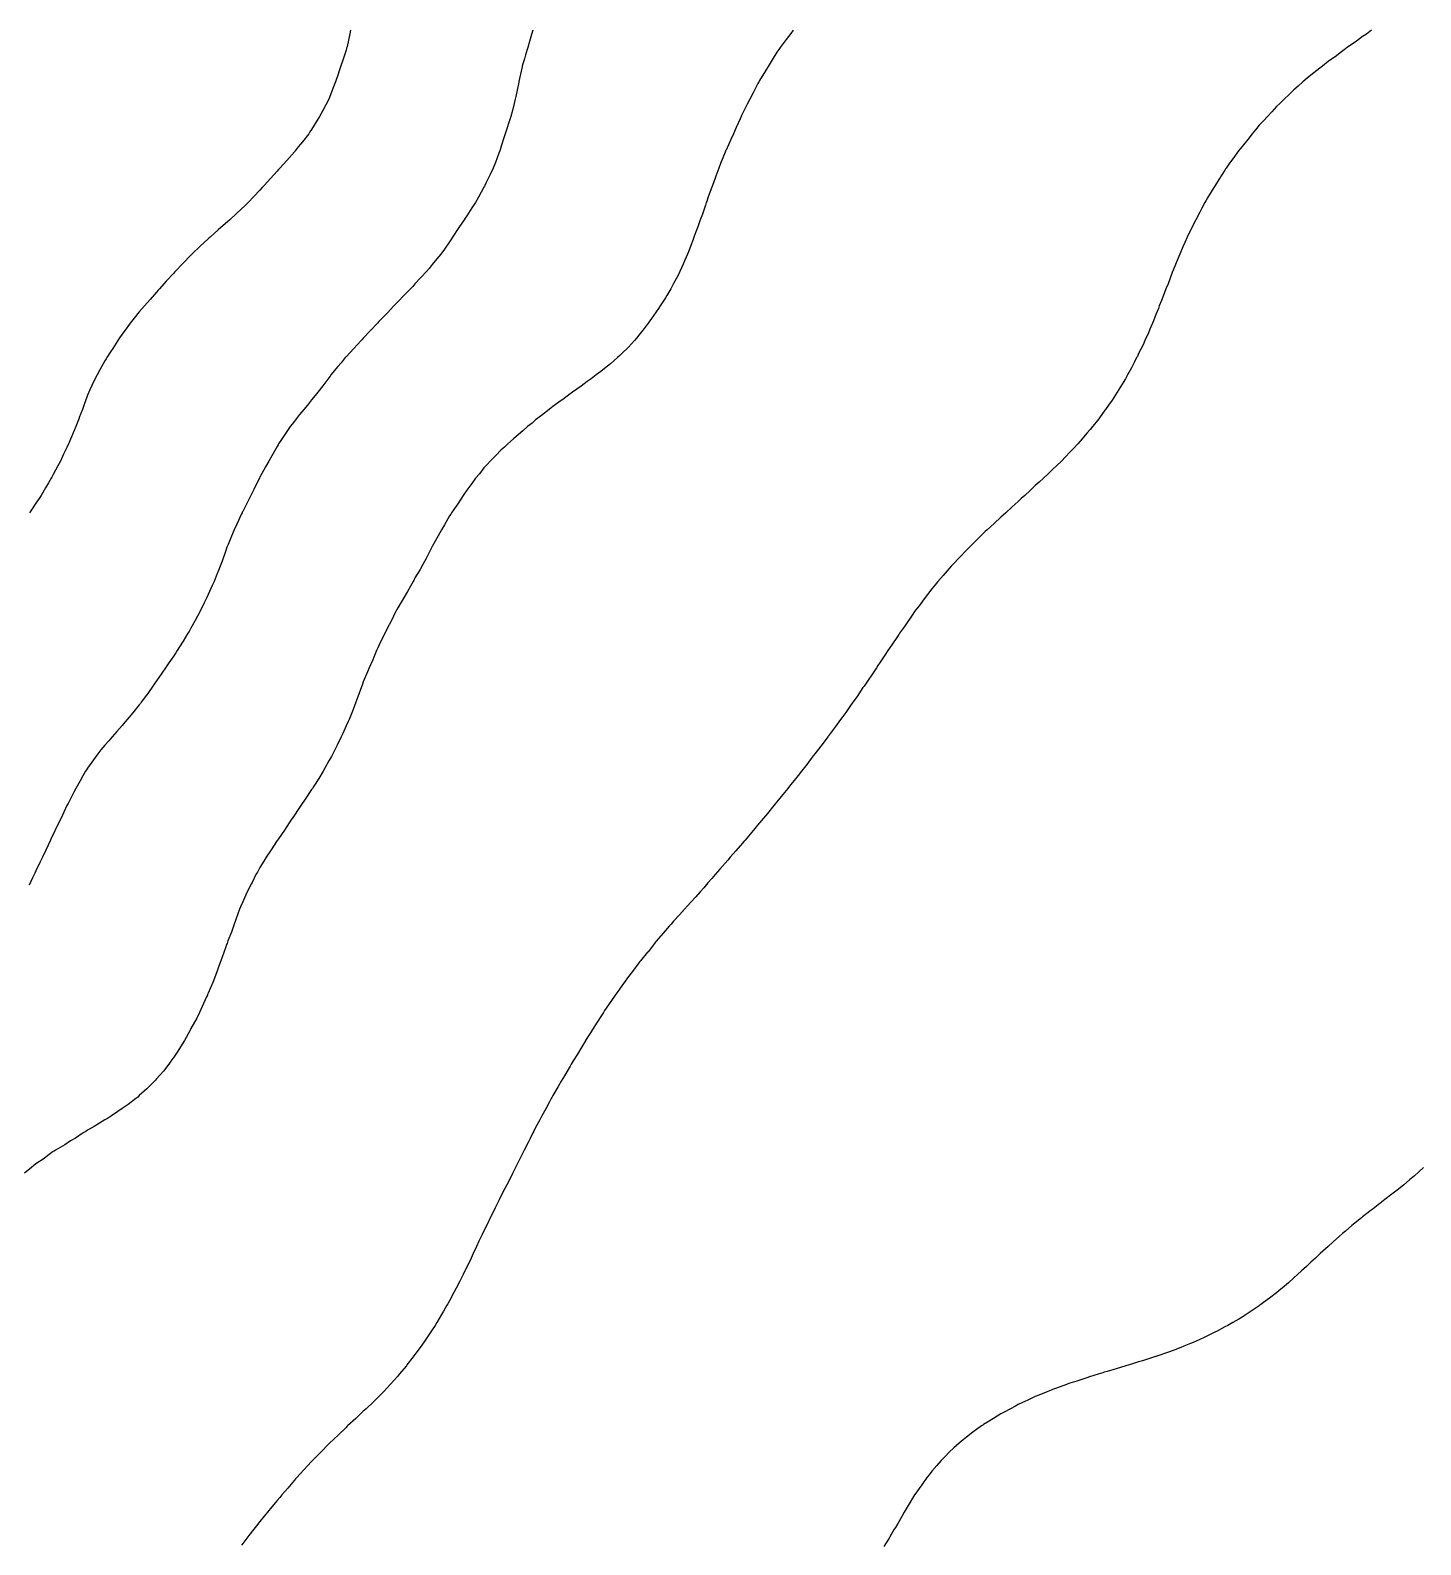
# Model space of a CAD drawing. Extents: x -717078 to -715000, y -984629 to -984000.
# Drawn here: x -715870.8 to -715790.1, y -984088.4 to -984000.5 of the extents above; entities that cross this region are included whole.
import ezdxf

# ---------------------------------------------------------------- set-up
doc = ezdxf.new("R2010")
doc.units = 0
doc.layers.add('buffer_B2_0_1_clip', color=7, linetype='Continuous')

msp = doc.modelspace()

# ---------------------------------------------------------------- linework, layer by layer
at = {"layer": 'buffer_B2_0_1_clip'}
for points in [[(-715826.543, -984000.5), (-715826.678, -984000.678), (-715826.956, -984001.044), (-715827.308, -984001.5), (-715827.386, -984001.614), (-715827.5, -984001.774), (-715827.776, -984002.224), (-715827.952, -984002.5), (-715828.153, -984002.847), (-715828.5, -984003.415), (-715828.529, -984003.471), (-715828.546, -984003.5), (-715828.595, -984003.595), (-715828.87, -984004.13), (-715829.068, -984004.5), (-715829.212, -984004.788), (-715829.5, -984005.339), (-715829.551, -984005.449), (-715829.575, -984005.5), (-715829.635, -984005.635), (-715829.857, -984006.143), (-715830.021, -984006.5), (-715830.167, -984006.833), (-715830.448, -984007.448), (-715830.472, -984007.5), (-715830.48, -984007.52), (-715830.5, -984007.566), (-715830.759, -984008.241), (-715830.864, -984008.5), (-715831.036, -984008.964), (-715831.083, -984009.083), (-715831.242, -984009.5), (-715831.306, -984009.694), (-715831.5, -984010.223), (-715831.569, -984010.431), (-715831.594, -984010.5), (-715831.645, -984010.645), (-715831.821, -984011.179), (-715831.939, -984011.5), (-715832.086, -984011.914), (-715832.196, -984012.196), (-715832.31, -984012.5), (-715832.358, -984012.642), (-715832.5, -984013), (-715832.634, -984013.366), (-715832.691, -984013.5), (-715832.833, -984013.833), (-715832.929, -984014.071), (-715833.128, -984014.5), (-715833.251, -984014.749), (-715833.5, -984015.202), (-715833.601, -984015.399), (-715833.659, -984015.5), (-715833.889, -984015.889), (-715833.97, -984016.03), (-715834.27, -984016.5), (-715834.362, -984016.638), (-715834.5, -984016.835), (-715834.768, -984017.232), (-715834.966, -984017.5), (-715835.192, -984017.808), (-715835.5, -984018.189), (-715835.637, -984018.363), (-715835.761, -984018.5), (-715836.111, -984018.889), (-715836.5, -984019.263), (-715836.618, -984019.382), (-715836.75, -984019.5), (-715837.151, -984019.849), (-715837.5, -984020.12), (-715837.706, -984020.294), (-715837.978, -984020.5), (-715838.274, -984020.726), (-715838.5, -984020.886), (-715838.848, -984021.152), (-715839.35, -984021.5), (-715839.437, -984021.563), (-715839.5, -984021.604), (-715839.926, -984021.926), (-715840.01, -984021.99), (-715840.5, -984022.336), (-715840.591, -984022.409), (-715840.712, -984022.5), (-715841.149, -984022.851), (-715841.5, -984023.118), (-715841.706, -984023.294), (-715841.963, -984023.5), (-715842.248, -984023.752), (-715842.5, -984023.957), (-715842.781, -984024.219), (-715843.109, -984024.5), (-715843.31, -984024.69), (-715843.5, -984024.852), (-715843.816, -984025.184), (-715844.136, -984025.5), (-715844.307, -984025.693), (-715844.5, -984025.902), (-715844.763, -984026.237), (-715844.983, -984026.5), (-715845.194, -984026.806), (-715845.5, -984027.196), (-715845.621, -984027.379), (-715845.709, -984027.5), (-715846.02, -984027.98), (-715846.112, -984028.112), (-715846.379, -984028.5), (-715846.425, -984028.575), (-715846.5, -984028.688), (-715846.792, -984029.208), (-715846.966, -984029.5), (-715847.15, -984029.85), (-715847.5, -984030.459), (-715847.514, -984030.486), (-715847.522, -984030.5), (-715847.545, -984030.545), (-715847.85, -984031.15), (-715848.044, -984031.5), (-715848.204, -984031.796), (-715848.5, -984032.287), (-715848.573, -984032.427), (-715848.614, -984032.5), (-715848.766, -984032.766), (-715848.935, -984033.065), (-715849.19, -984033.5), (-715849.303, -984033.697), (-715849.5, -984034.029), (-715849.661, -984034.339), (-715849.747, -984034.5), (-715849.984, -984034.984), (-715849.994, -984035.006), (-715850.248, -984035.5), (-715850.33, -984035.67), (-715850.5, -984036.002), (-715850.654, -984036.346), (-715850.726, -984036.5), (-715850.891, -984036.891), (-715850.955, -984037.045), (-715851.155, -984037.5), (-715851.256, -984037.744), (-715851.5, -984038.314), (-715851.552, -984038.448), (-715851.573, -984038.5), (-715851.613, -984038.613), (-715851.807, -984039.193), (-715851.925, -984039.5), (-715852.083, -984039.917), (-715852.208, -984040.208), (-715852.327, -984040.5), (-715852.38, -984040.62), (-715852.5, -984040.874), (-715852.689, -984041.311), (-715852.778, -984041.5), (-715853.011, -984041.989), (-715853.037, -984042.037), (-715853.275, -984042.5), (-715853.353, -984042.647), (-715853.5, -984042.9), (-715853.709, -984043.291), (-715853.833, -984043.5), (-715854.079, -984043.921), (-715854.377, -984044.377), (-715854.456, -984044.5), (-715854.473, -984044.527), (-715854.5, -984044.563), (-715854.869, -984045.131), (-715855.124, -984045.5), (-715855.274, -984045.726), (-715855.5, -984046.046), (-715855.678, -984046.322), (-715855.801, -984046.5), (-715856.074, -984046.926), (-715856.427, -984047.427), (-715856.478, -984047.5), (-715856.487, -984047.513), (-715856.5, -984047.532), (-715856.878, -984048.122), (-715857.13, -984048.5), (-715857.27, -984048.73), (-715857.5, -984049.097), (-715857.645, -984049.355), (-715857.73, -984049.5), (-715857.953, -984049.953), (-715857.984, -984050.016), (-715858.232, -984050.5), (-715858.314, -984050.686), (-715858.5, -984051.087), (-715858.622, -984051.378), (-715858.676, -984051.5), (-715858.775, -984051.775), (-715858.889, -984052.111), (-715859.037, -984052.5), (-715859.156, -984052.844), (-715859.353, -984053.353), (-715859.407, -984053.5), (-715859.432, -984053.568), (-715859.5, -984053.745), (-715859.697, -984054.303), (-715859.773, -984054.5), (-715859.921, -984054.921), (-715859.96, -984055.04), (-715860.234, -984055.766), (-715860.5, -984056.382), (-715860.534, -984056.466), (-715860.549, -984056.5), (-715860.59, -984056.59), (-715860.842, -984057.158), (-715861.009, -984057.5), (-715861.169, -984057.831), (-715861.5, -984058.441), (-715861.52, -984058.48), (-715861.531, -984058.5), (-715861.573, -984058.573), (-715861.878, -984059.122), (-715862.111, -984059.5), (-715862.258, -984059.742), (-715862.5, -984060.091), (-715862.663, -984060.337), (-715862.786, -984060.5), (-715863.097, -984060.903), (-715863.5, -984061.362), (-715863.563, -984061.437), (-715863.624, -984061.5), (-715864.058, -984061.942), (-715864.5, -984062.332), (-715864.587, -984062.413), (-715864.697, -984062.5), (-715865.15, -984062.85), (-715865.5, -984063.077), (-715865.743, -984063.257), (-715866.121, -984063.5), (-715866.351, -984063.649), (-715866.5, -984063.732), (-715866.966, -984064.034), (-715867.117, -984064.117), (-715867.5, -984064.338), (-715867.595, -984064.405), (-715867.75, -984064.5), (-715868.207, -984064.793), (-715868.5, -984064.959), (-715868.822, -984065.178), (-715869.363, -984065.5), (-715869.447, -984065.553), (-715869.5, -984065.582), (-715869.81, -984065.81), (-715870.028, -984065.972), (-715870.5, -984066.294), (-715870.613, -984066.387), (-715870.762, -984066.5), (-715871.162, -984066.838)], [(-715841.669, -984000.5), (-715841.738, -984000.738), (-715841.854, -984001.146), (-715841.958, -984001.5), (-715842.083, -984001.917), (-715842.151, -984002.151), (-715842.254, -984002.5), (-715842.297, -984002.703), (-715842.473, -984003.473), (-715842.479, -984003.5), (-715842.482, -984003.518), (-715842.5, -984003.599), (-715842.649, -984004.351), (-715842.683, -984004.5), (-715842.748, -984004.748), (-715842.849, -984005.151), (-715842.944, -984005.5), (-715843.081, -984005.919), (-715843.158, -984006.158), (-715843.269, -984006.5), (-715843.321, -984006.679), (-715843.5, -984007.232), (-715843.563, -984007.437), (-715843.584, -984007.5), (-715843.635, -984007.635), (-715843.827, -984008.173), (-715843.956, -984008.5), (-715844.13, -984008.87), (-715844.382, -984009.382), (-715844.439, -984009.5), (-715844.46, -984009.54), (-715844.5, -984009.612), (-715844.809, -984010.191), (-715844.989, -984010.5), (-715845.191, -984010.809), (-715845.5, -984011.265), (-715845.591, -984011.409), (-715845.65, -984011.5), (-715845.948, -984011.948), (-715845.989, -984012.011), (-715846.319, -984012.5), (-715846.389, -984012.611), (-715846.5, -984012.773), (-715846.793, -984013.207), (-715847.008, -984013.5), (-715847.226, -984013.774), (-715847.5, -984014.102), (-715847.679, -984014.321), (-715847.834, -984014.5), (-715848.152, -984014.848), (-715848.5, -984015.22), (-715848.634, -984015.366), (-715848.761, -984015.5), (-715849.123, -984015.877), (-715849.5, -984016.264), (-715849.615, -984016.385), (-715849.728, -984016.5), (-715850.102, -984016.898), (-715850.5, -984017.313), (-715850.592, -984017.408), (-715850.682, -984017.5), (-715851.073, -984017.927), (-715851.5, -984018.371), (-715851.563, -984018.437), (-715851.624, -984018.5), (-715852.041, -984018.959), (-715852.5, -984019.444), (-715852.527, -984019.473), (-715852.55, -984019.5), (-715852.791, -984019.791), (-715852.98, -984020.02), (-715853.378, -984020.5), (-715853.428, -984020.572), (-715853.5, -984020.667), (-715853.856, -984021.144), (-715854.139, -984021.5), (-715854.299, -984021.701), (-715854.5, -984021.945), (-715854.746, -984022.254), (-715854.948, -984022.5), (-715855.194, -984022.806), (-715855.5, -984023.187), (-715855.635, -984023.365), (-715855.737, -984023.5), (-715856.047, -984023.953), (-715856.242, -984024.242), (-715856.416, -984024.5), (-715856.446, -984024.554), (-715856.5, -984024.647), (-715856.808, -984025.192), (-715856.986, -984025.5), (-715857.167, -984025.833), (-715857.5, -984026.443), (-715857.52, -984026.48), (-715857.531, -984026.5), (-715857.562, -984026.562), (-715857.852, -984027.148), (-715858.034, -984027.5), (-715858.19, -984027.81), (-715858.5, -984028.43), (-715858.523, -984028.477), (-715858.535, -984028.5), (-715858.563, -984028.563), (-715858.834, -984029.166), (-715858.987, -984029.5), (-715859.142, -984029.858), (-715859.349, -984030.349), (-715859.413, -984030.5), (-715859.435, -984030.565), (-715859.5, -984030.751), (-715859.697, -984031.303), (-715859.772, -984031.5), (-715859.942, -984031.942), (-715859.973, -984032.027), (-715860.162, -984032.5), (-715860.268, -984032.732), (-715860.5, -984033.245), (-715860.58, -984033.42), (-715860.619, -984033.5), (-715860.735, -984033.735), (-715860.909, -984034.091), (-715861.117, -984034.5), (-715861.253, -984034.747), (-715861.5, -984035.191), (-715861.612, -984035.388), (-715861.677, -984035.5), (-715861.948, -984035.948), (-715861.987, -984036.013), (-715862.293, -984036.5), (-715862.377, -984036.623), (-715862.5, -984036.799), (-715862.786, -984037.214), (-715862.983, -984037.5), (-715863.195, -984037.805), (-715863.5, -984038.251), (-715863.602, -984038.398), (-715863.676, -984038.5), (-715864.013, -984038.987), (-715864.086, -984039.086), (-715864.388, -984039.5), (-715864.436, -984039.564), (-715864.5, -984039.645), (-715864.88, -984040.12), (-715865.199, -984040.5), (-715865.337, -984040.663), (-715865.5, -984040.846), (-715865.802, -984041.198), (-715866.07, -984041.5), (-715866.27, -984041.73), (-715866.5, -984041.988), (-715866.729, -984042.271), (-715866.91, -984042.5), (-715867.159, -984042.841), (-715867.5, -984043.321), (-715867.571, -984043.429), (-715867.618, -984043.5), (-715867.767, -984043.767), (-715867.934, -984044.066), (-715868.179, -984044.5), (-715868.29, -984044.71), (-715868.5, -984045.107), (-715868.631, -984045.369), (-715868.697, -984045.5), (-715868.873, -984045.873), (-715868.954, -984046.046), (-715869.172, -984046.5), (-715869.281, -984046.719), (-715869.5, -984047.167), (-715869.606, -984047.394), (-715869.656, -984047.5), (-715869.79, -984047.79), (-715869.922, -984048.078), (-715870.12, -984048.5), (-715870.245, -984048.755), (-715870.5, -984049.276), (-715870.571, -984049.429), (-715870.603, -984049.5), (-715870.69, -984049.69), (-715870.883, -984050.117)], [(-715852.236, -984000.5), (-715852.285, -984000.715), (-715852.441, -984001.441), (-715852.454, -984001.5), (-715852.466, -984001.534), (-715852.5, -984001.65), (-715852.71, -984002.29), (-715852.774, -984002.5), (-715852.912, -984002.912), (-715852.956, -984003.044), (-715853.107, -984003.5), (-715853.219, -984003.781), (-715853.5, -984004.495), (-715853.502, -984004.498), (-715853.502, -984004.5), (-715853.505, -984004.505), (-715853.849, -984005.151), (-715854.033, -984005.5), (-715854.5, -984006.256), (-715854.598, -984006.402), (-715854.664, -984006.5), (-715855.034, -984006.966), (-715855.271, -984007.271), (-715855.45, -984007.5), (-715855.473, -984007.527), (-715855.5, -984007.559), (-715855.945, -984008.055), (-715856.336, -984008.5), (-715856.415, -984008.585), (-715856.5, -984008.679), (-715856.894, -984009.106), (-715857.245, -984009.5), (-715857.367, -984009.633), (-715857.5, -984009.784), (-715857.848, -984010.152), (-715858.183, -984010.5), (-715858.341, -984010.659), (-715858.857, -984011.143), (-715859.248, -984011.5), (-715859.387, -984011.613), (-715859.5, -984011.708), (-715859.923, -984012.077), (-715860.392, -984012.5), (-715860.45, -984012.55), (-715860.5, -984012.595), (-715860.967, -984013.033), (-715861.449, -984013.5), (-715861.475, -984013.525), (-715861.5, -984013.55), (-715861.969, -984014.031), (-715862.417, -984014.5), (-715862.457, -984014.543), (-715862.5, -984014.59), (-715862.934, -984015.066), (-715863.328, -984015.5), (-715863.409, -984015.591), (-715863.5, -984015.692), (-715863.876, -984016.124), (-715864.206, -984016.5), (-715864.343, -984016.657), (-715864.5, -984016.836), (-715864.795, -984017.205), (-715865.025, -984017.5), (-715865.23, -984017.77), (-715865.5, -984018.137), (-715865.647, -984018.353), (-715865.746, -984018.5), (-715866.036, -984018.964), (-715866.164, -984019.164), (-715866.377, -984019.5), (-715866.425, -984019.575), (-715866.5, -984019.694), (-715866.791, -984020.209), (-715866.949, -984020.5), (-715867.133, -984020.867), (-715867.373, -984021.373), (-715867.435, -984021.5), (-715867.452, -984021.548), (-715867.5, -984021.677), (-715867.718, -984022.282), (-715867.801, -984022.5), (-715867.98, -984022.98), (-715867.99, -984023.01), (-715868.179, -984023.5), (-715868.276, -984023.724), (-715868.5, -984024.238), (-715868.578, -984024.422), (-715868.613, -984024.5), (-715868.71, -984024.71), (-715868.892, -984025.108), (-715869.079, -984025.5), (-715869.225, -984025.775), (-715869.5, -984026.29), (-715869.573, -984026.427), (-715869.613, -984026.5), (-715869.766, -984026.766), (-715869.936, -984027.064), (-715870.198, -984027.5), (-715870.319, -984027.681), (-715870.5, -984027.946), (-715870.72, -984028.28), (-715870.866, -984028.5)], [(-715792.982, -984000.5), (-715793.283, -984000.717), (-715793.5, -984000.859), (-715793.866, -984001.134), (-715794.395, -984001.5), (-715794.457, -984001.543), (-715794.5, -984001.571), (-715794.799, -984001.799), (-715795.026, -984001.974), (-715795.5, -984002.314), (-715795.602, -984002.398), (-715795.731, -984002.5), (-715796.159, -984002.841), (-715796.5, -984003.099), (-715796.714, -984003.286), (-715796.966, -984003.5), (-715797.25, -984003.75), (-715797.5, -984003.963), (-715797.771, -984004.229), (-715798.056, -984004.5), (-715798.279, -984004.721), (-715798.5, -984004.932), (-715798.773, -984005.227), (-715799.031, -984005.5), (-715799.252, -984005.748), (-715799.5, -984006.016), (-715799.721, -984006.279), (-715799.908, -984006.5), (-715800.169, -984006.831), (-715800.5, -984007.237), (-715800.613, -984007.387), (-715800.7, -984007.5), (-715801.033, -984007.967), (-715801.219, -984008.219), (-715801.425, -984008.5), (-715801.455, -984008.545), (-715801.5, -984008.611), (-715801.842, -984009.158), (-715802.066, -984009.5), (-715802.225, -984009.775), (-715802.5, -984010.224), (-715802.599, -984010.401), (-715802.657, -984010.5), (-715802.831, -984010.831), (-715802.946, -984011.054), (-715803.189, -984011.5), (-715803.29, -984011.71), (-715803.5, -984012.121), (-715803.621, -984012.379), (-715803.682, -984012.5), (-715803.821, -984012.821), (-715803.927, -984013.073), (-715804.12, -984013.5), (-715804.226, -984013.774), (-715804.5, -984014.421), (-715804.523, -984014.477), (-715804.533, -984014.5), (-715804.553, -984014.553), (-715804.794, -984015.206), (-715804.915, -984015.5), (-715805.072, -984015.928), (-715805.176, -984016.176), (-715805.304, -984016.5), (-715805.356, -984016.644), (-715805.5, -984016.997), (-715805.641, -984017.359), (-715805.704, -984017.5), (-715805.854, -984017.854), (-715805.938, -984018.062), (-715806.138, -984018.5), (-715806.248, -984018.752), (-715806.5, -984019.262), (-715806.576, -984019.424), (-715806.617, -984019.5), (-715806.744, -984019.744), (-715806.915, -984020.085), (-715807.147, -984020.5), (-715807.273, -984020.727), (-715807.5, -984021.098), (-715807.648, -984021.352), (-715807.742, -984021.5), (-715808.041, -984021.959), (-715808.251, -984022.251), (-715808.427, -984022.5), (-715808.457, -984022.543), (-715808.5, -984022.599), (-715808.878, -984023.122), (-715809.182, -984023.5), (-715809.324, -984023.676), (-715809.5, -984023.876), (-715809.78, -984024.22), (-715810.032, -984024.5), (-715810.254, -984024.746), (-715810.5, -984024.992), (-715810.743, -984025.257), (-715810.985, -984025.5), (-715811.243, -984025.757), (-715811.5, -984025.991), (-715811.754, -984026.246), (-715812.026, -984026.5), (-715812.27, -984026.73), (-715812.5, -984026.929), (-715812.79, -984027.21), (-715813.115, -984027.5), (-715813.316, -984027.684), (-715813.5, -984027.84), (-715813.836, -984028.164), (-715814.209, -984028.5), (-715814.36, -984028.64), (-715814.5, -984028.759), (-715814.878, -984029.122), (-715815.295, -984029.5), (-715815.401, -984029.599), (-715815.5, -984029.686), (-715815.905, -984030.095), (-715816.327, -984030.5), (-715816.413, -984030.587), (-715816.5, -984030.669), (-715816.901, -984031.099), (-715817.288, -984031.5), (-715817.389, -984031.611), (-715817.5, -984031.731), (-715817.851, -984032.149), (-715818.158, -984032.5), (-715818.31, -984032.69), (-715818.5, -984032.917), (-715818.752, -984033.248), (-715818.952, -984033.5), (-715819.182, -984033.818), (-715819.5, -984034.241), (-715819.608, -984034.392), (-715819.688, -984034.5), (-715820.016, -984034.984), (-715820.098, -984035.098), (-715820.383, -984035.5), (-715820.428, -984035.572), (-715820.5, -984035.677), (-715820.826, -984036.174), (-715821.052, -984036.5), (-715821.226, -984036.774), (-715821.5, -984037.179), (-715821.628, -984037.372), (-715821.718, -984037.5), (-715822.028, -984037.972), (-715822.159, -984038.159), (-715822.396, -984038.5), (-715822.437, -984038.563), (-715822.5, -984038.653), (-715822.841, -984039.159), (-715823.087, -984039.5), (-715823.253, -984039.747), (-715823.5, -984040.087), (-715823.67, -984040.33), (-715823.798, -984040.5), (-715824.088, -984040.912), (-715824.5, -984041.455), (-715824.519, -984041.481), (-715824.534, -984041.5), (-715824.636, -984041.636), (-715824.946, -984042.054), (-715825.298, -984042.5), (-715825.384, -984042.616), (-715825.5, -984042.762), (-715825.819, -984043.181), (-715826.075, -984043.5), (-715826.258, -984043.742), (-715826.5, -984044.041), (-715826.701, -984044.299), (-715826.866, -984044.5), (-715827.145, -984044.855), (-715827.5, -984045.279), (-715827.598, -984045.402), (-715827.681, -984045.5), (-715828.044, -984045.956), (-715828.5, -984046.494), (-715828.503, -984046.497), (-715828.505, -984046.5), (-715828.527, -984046.527), (-715828.951, -984047.049), (-715829.341, -984047.5), (-715829.413, -984047.587), (-715829.5, -984047.685), (-715829.872, -984048.128), (-715830.205, -984048.5), (-715830.34, -984048.66), (-715830.5, -984048.837), (-715830.803, -984049.197), (-715831.072, -984049.5), (-715831.268, -984049.732), (-715831.5, -984049.987), (-715831.736, -984050.264), (-715831.952, -984050.5), (-715832.209, -984050.791), (-715832.5, -984051.1), (-715832.685, -984051.315), (-715832.855, -984051.5), (-715833.156, -984051.844), (-715833.5, -984052.213), (-715833.63, -984052.37), (-715833.744, -984052.5), (-715834.09, -984052.91), (-715834.5, -984053.374), (-715834.555, -984053.445), (-715834.601, -984053.5), (-715834.976, -984053.976), (-715834.997, -984054.003), (-715835.404, -984054.5), (-715835.447, -984054.553), (-715835.5, -984054.618), (-715835.874, -984055.126), (-715836.162, -984055.5), (-715836.305, -984055.695), (-715836.5, -984055.952), (-715836.721, -984056.279), (-715836.877, -984056.5), (-715837.128, -984056.872), (-715837.5, -984057.4), (-715837.539, -984057.461), (-715837.565, -984057.5), (-715837.676, -984057.676), (-715837.926, -984058.074), (-715838.199, -984058.5), (-715838.315, -984058.685), (-715838.5, -984058.972), (-715838.696, -984059.304), (-715838.816, -984059.5), (-715839.072, -984059.928), (-715839.311, -984060.311), (-715839.428, -984060.5), (-715839.455, -984060.545), (-715839.5, -984060.616), (-715839.822, -984061.178), (-715840.011, -984061.5), (-715840.19, -984061.81), (-715840.5, -984062.332), (-715840.559, -984062.441), (-715840.592, -984062.5), (-715840.699, -984062.699), (-715840.908, -984063.092), (-715841.131, -984063.5), (-715841.258, -984063.742), (-715841.5, -984064.185), (-715841.606, -984064.394), (-715841.661, -984064.5), (-715841.822, -984064.822), (-715841.939, -984065.061), (-715842.167, -984065.5), (-715842.277, -984065.723), (-715842.5, -984066.151), (-715842.614, -984066.386), (-715842.673, -984066.5), (-715842.844, -984066.844), (-715842.946, -984067.054), (-715843.177, -984067.5), (-715843.283, -984067.717), (-715843.5, -984068.136), (-715843.618, -984068.382), (-715843.679, -984068.5), (-715843.846, -984068.846), (-715843.945, -984069.055), (-715844.168, -984069.5), (-715844.273, -984069.727), (-715844.5, -984070.182), (-715844.601, -984070.399), (-715844.652, -984070.5), (-715844.786, -984070.786), (-715844.92, -984071.08), (-715845.126, -984071.5), (-715845.243, -984071.757), (-715845.5, -984072.283), (-715845.569, -984072.431), (-715845.605, -984072.5), (-715845.709, -984072.709), (-715845.897, -984073.103), (-715846.107, -984073.5), (-715846.239, -984073.761), (-715846.5, -984074.233), (-715846.593, -984074.407), (-715846.648, -984074.5), (-715846.847, -984074.847), (-715846.957, -984075.043), (-715847.237, -984075.5), (-715847.335, -984075.665), (-715847.5, -984075.919), (-715847.728, -984076.272), (-715847.89, -984076.5), (-715848.136, -984076.864), (-715848.5, -984077.358), (-715848.56, -984077.44), (-715848.608, -984077.5), (-715848.965, -984077.965), (-715848.995, -984078.005), (-715849.41, -984078.5), (-715849.45, -984078.55), (-715849.5, -984078.606), (-715849.918, -984079.082), (-715850.317, -984079.5), (-715850.405, -984079.595), (-715850.5, -984079.688), (-715850.906, -984080.094), (-715851.341, -984080.5), (-715851.422, -984080.578), (-715851.5, -984080.649), (-715851.934, -984081.066), (-715852.41, -984081.5), (-715852.456, -984081.544), (-715852.5, -984081.585), (-715852.963, -984082.037), (-715853.455, -984082.5), (-715853.477, -984082.523), (-715853.5, -984082.545), (-715853.972, -984083.028), (-715854.446, -984083.5), (-715854.472, -984083.528), (-715854.5, -984083.557), (-715854.948, -984084.052), (-715855.363, -984084.5), (-715855.426, -984084.574), (-715855.5, -984084.658), (-715855.888, -984085.112), (-715856.23, -984085.5), (-715856.352, -984085.648), (-715856.5, -984085.822), (-715856.804, -984086.196), (-715857.06, -984086.5), (-715857.253, -984086.747), (-715857.5, -984087.05), (-715857.699, -984087.301), (-715857.859, -984087.5), (-715858.136, -984087.864), (-715858.5, -984088.328), (-715858.576, -984088.424)], [(-715789.971, -984066.5), (-715790.242, -984066.758), (-715790.5, -984066.988), (-715790.773, -984067.227), (-715791.104, -984067.5), (-715791.323, -984067.677), (-715791.5, -984067.813), (-715791.884, -984068.116), (-715792.383, -984068.5), (-715792.45, -984068.55), (-715792.5, -984068.588), (-715792.899, -984068.899), (-715793.013, -984068.987), (-715793.5, -984069.366), (-715793.574, -984069.426), (-715793.664, -984069.5), (-715794.123, -984069.877), (-715794.5, -984070.192), (-715794.665, -984070.335), (-715794.856, -984070.5), (-715795.196, -984070.804), (-715795.5, -984071.078), (-715795.965, -984071.5), (-715796.241, -984071.759), (-715796.5, -984072.003), (-715796.761, -984072.239), (-715797.05, -984072.5), (-715797.284, -984072.716), (-715797.5, -984072.915), (-715797.812, -984073.188), (-715798.18, -984073.5), (-715798.353, -984073.647), (-715798.5, -984073.77), (-715798.912, -984074.088), (-715799.468, -984074.5), (-715799.486, -984074.514), (-715799.5, -984074.524), (-715799.572, -984074.572), (-715800.083, -984074.917), (-715800.5, -984075.186), (-715800.696, -984075.304), (-715801.038, -984075.5), (-715801.334, -984075.666), (-715801.5, -984075.756), (-715801.988, -984076.012), (-715802.035, -984076.035), (-715802.5, -984076.272), (-715802.655, -984076.345), (-715802.998, -984076.5), (-715803.345, -984076.655), (-715803.5, -984076.723), (-715803.872, -984076.872), (-715804.053, -984076.947), (-715804.5, -984077.12), (-715804.777, -984077.223), (-715805.449, -984077.449), (-715805.5, -984077.467), (-715805.524, -984077.476), (-715806.281, -984077.719), (-715806.5, -984077.783), (-715806.908, -984077.908), (-715807.048, -984077.952), (-715807.5, -984078.085), (-715807.815, -984078.185), (-715808.337, -984078.337), (-715808.5, -984078.386), (-715808.585, -984078.415), (-715808.855, -984078.5), (-715809.344, -984078.656), (-715809.5, -984078.702), (-715809.801, -984078.801), (-715810.098, -984078.902), (-715810.5, -984079.028), (-715810.844, -984079.156), (-715811.327, -984079.327), (-715811.5, -984079.39), (-715811.578, -984079.422), (-715811.771, -984079.5), (-715812.286, -984079.714), (-715812.5, -984079.8), (-715812.976, -984080.024), (-715813.065, -984080.065), (-715813.5, -984080.267), (-715813.652, -984080.348), (-715813.943, -984080.5), (-715814.304, -984080.696), (-715814.5, -984080.802), (-715814.933, -984081.067), (-715815.278, -984081.278), (-715815.5, -984081.414), (-715815.551, -984081.449), (-715815.624, -984081.5), (-715816.129, -984081.871), (-715816.5, -984082.144), (-715816.693, -984082.307), (-715816.921, -984082.5), (-715817.224, -984082.776), (-715817.5, -984083.03), (-715817.732, -984083.268), (-715817.955, -984083.5), (-715818.208, -984083.792), (-715818.5, -984084.134), (-715818.662, -984084.338), (-715818.791, -984084.5), (-715819.083, -984084.917), (-715819.484, -984085.484), (-715819.495, -984085.5), (-715819.497, -984085.503), (-715819.5, -984085.508), (-715819.871, -984086.129), (-715820.103, -984086.5), (-715820.244, -984086.756), (-715820.5, -984087.194), (-715820.611, -984087.389), (-715820.68, -984087.5), (-715820.936, -984087.936), (-715820.983, -984088.017), (-715821.287, -984088.5)]]:
    msp.add_lwpolyline(points, dxfattribs=at)

doc.saveas('drawing.dxf')
